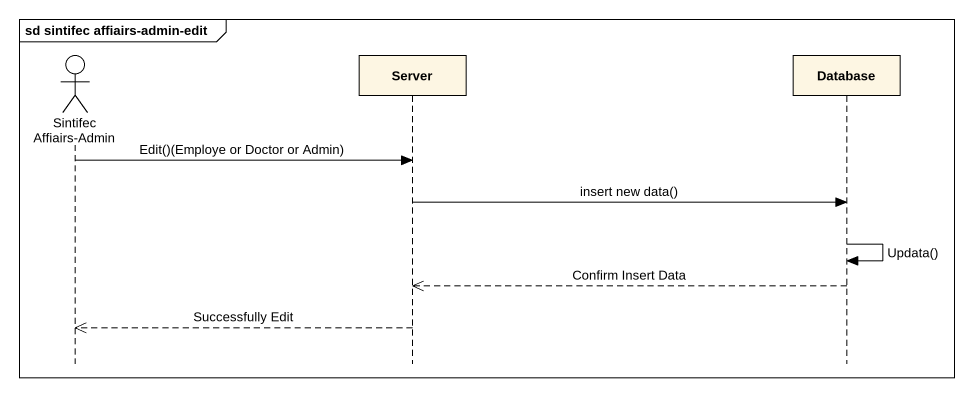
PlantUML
@startuml
mainframe sd sintifec affiairs-admin-edit
hide footbox
actor "Sintifec Affiairs-Admin" as Sintifec_Affiairs_Admin
participant Server
participant "Database" as Database_

Sintifec_Affiairs_Admin -> Server : Edit()(Employe or Doctor or Admin)
Server -> Database_ : insert new data()
Database_ -> Database_ : Updata()
Database_ -->> Server : Confirm Insert Data
Server -->> Sintifec_Affiairs_Admin : Successfully Edit
@enduml
